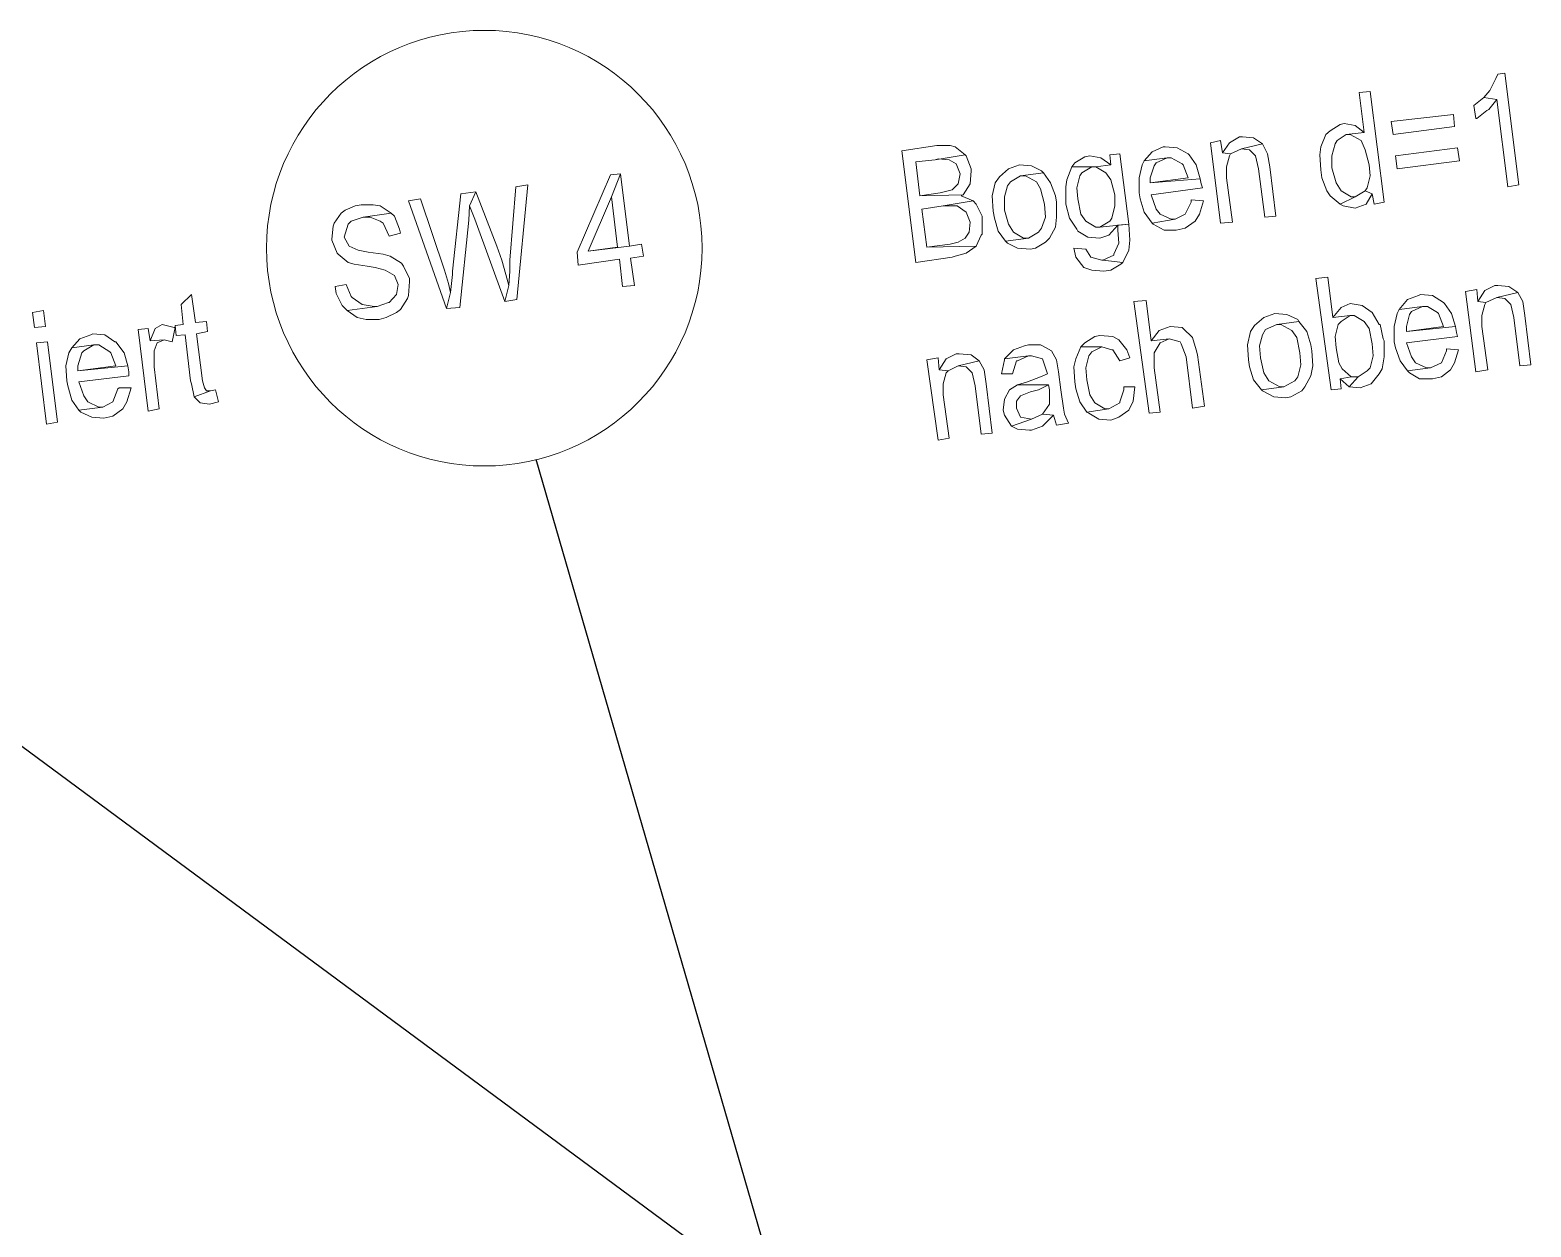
# Model space of a CAD drawing. Header units: metres. Extents: x 2713732.4 to 2713757.2, y 1226081.6 to 1226111.3.
# Drawn here: x 2713740.761 to 2713742.384, y 1226101.477 to 1226102.77 of the extents above; entities that cross this region are included whole.
import ezdxf

# ---------------------------------------------------------------- set-up
doc = ezdxf.new("R2010")
doc.units = ezdxf.units.M
doc.layers.add('einlagen_boden_erstes_og', color=7, linetype='Continuous', true_color=0x000000)

msp = doc.modelspace()

# ---------------------------------------------------------------- linework, layer by layer
at = {"layer": 'einlagen_boden_erstes_og', "color": 7, "linetype": 'Continuous', "lineweight": 25, "extrusion": (0.000477202, 0.001815, 0.999998)}
for p, q in [((2713741.5747, 1226101.3887, -0.1777), (2713741.3085, 1226102.3063, -0.1792)), ((2713740.4066, 1226102.2519, -0.1787), (2713741.5747, 1226101.3887, -0.1777))]:
    msp.add_line(p, q, dxfattribs=at)
at = {"layer": 'einlagen_boden_erstes_og', "color": 7, "lineweight": 0}
for points in [[(2713742.3555, 1226102.7236), (2713742.3479, 1226102.7225), (2713742.3457, 1226102.7181), (2713742.3392, 1226102.7051), (2713742.3327, 1226102.6975), (2713742.3468, 1226102.6953), (2713742.3587, 1226102.6008), (2713742.3707, 1226102.603)], [(2713742.2099, 1226102.704), (2713742.198, 1226102.7029), (2713742.2034, 1226102.6595), (2713742.1838, 1226102.6573), (2713742.1882, 1226102.6573), (2713742.2001, 1226102.6508), (2713742.2045, 1226102.641), (2713742.2088, 1226102.6247), (2713742.2099, 1226102.6128), (2713742.2067, 1226102.5997), (2713742.2045, 1226102.5965), (2713742.2121, 1226102.5932), (2713742.2143, 1226102.5823), (2713742.2251, 1226102.5845)], [(2713742.3327, 1226102.6975), (2713742.3218, 1226102.6888), (2713742.324, 1226102.6747), (2713742.3251, 1226102.6747), (2713742.3359, 1226102.6834), (2713742.3381, 1226102.6845), (2713742.3468, 1226102.6953)], [(2713742.3001, 1226102.679), (2713742.2327, 1226102.6714), (2713742.2349, 1226102.6573), (2713742.3012, 1226102.666)], [(2713742.1817, 1226102.6692), (2713742.1773, 1226102.6682), (2713742.1665, 1226102.6616), (2713742.1621, 1226102.6573), (2713742.1567, 1226102.6443), (2713742.1556, 1226102.6356), (2713742.1567, 1226102.6193), (2713742.1578, 1226102.6106), (2713742.1632, 1226102.5965), (2713742.1665, 1226102.591), (2713742.1773, 1226102.5823), (2713742.1936, 1226102.59), (2713742.1893, 1226102.59), (2713742.1784, 1226102.5965), (2713742.173, 1226102.6052), (2713742.1686, 1226102.6215), (2713742.1686, 1226102.6345), (2713742.1719, 1226102.6475), (2713742.1741, 1226102.6508), (2713742.1838, 1226102.6573), (2713742.2034, 1226102.6595), (2713742.1936, 1226102.6671)], [(2713741.7417, 1226102.6454), (2713741.7037, 1226102.6399), (2713741.7189, 1226102.5193), (2713741.758, 1226102.5248), (2713741.7613, 1226102.5259), (2713741.7732, 1226102.5291), (2713741.7841, 1226102.5367), (2713741.7309, 1226102.5356), (2713741.7255, 1226102.5769), (2713741.7483, 1226102.5802), (2713741.7809, 1226102.5856), (2713741.7678, 1226102.591), (2713741.77, 1226102.5921), (2713741.7233, 1226102.591), (2713741.7189, 1226102.628), (2713741.7396, 1226102.6301), (2713741.7722, 1226102.6356), (2713741.7613, 1226102.6443), (2713741.7559, 1226102.6454)], [(2713741.9883, 1226102.6443), (2713741.9861, 1226102.6443), (2713741.9742, 1226102.6388), (2713741.9655, 1226102.6291), (2713741.9905, 1226102.6323), (2713741.9948, 1226102.6323), (2713742.0068, 1226102.6258), (2713742.0079, 1226102.6247), (2713742.0133, 1226102.6106), (2713741.972, 1226102.6052), (2713742.0263, 1226102.6095), (2713742.022, 1226102.6247), (2713742.0144, 1226102.6356), (2713742.0133, 1226102.6367), (2713742.0014, 1226102.6432)], [(2713742.0481, 1226102.6508), (2713742.0372, 1226102.6486), (2713742.0481, 1226102.5617), (2713742.0611, 1226102.5628), (2713742.0546, 1226102.6106), (2713742.0546, 1226102.6225), (2713742.0578, 1226102.6345), (2713742.0589, 1226102.6367), (2713742.0502, 1226102.6377)], [(2713742.072, 1226102.6551), (2713742.0687, 1226102.6551), (2713742.0578, 1226102.6486), (2713742.0502, 1226102.6377), (2713742.0589, 1226102.6367), (2713742.0709, 1226102.6421), (2713742.0937, 1226102.6475), (2713742.0839, 1226102.654)], [(2713742.0937, 1226102.6475), (2713742.0709, 1226102.6421), (2713742.0796, 1226102.641), (2713742.0861, 1226102.6345), (2713742.0893, 1226102.6204), (2713742.0959, 1226102.5682), (2713742.1078, 1226102.5693), (2713742.1013, 1226102.6225), (2713742.0991, 1226102.6367)], [(2713741.7722, 1226102.6356), (2713741.7396, 1226102.6301), (2713741.7428, 1226102.6312), (2713741.7548, 1226102.6301), (2713741.7624, 1226102.6258), (2713741.7667, 1226102.6149), (2713741.7646, 1226102.6041), (2713741.758, 1226102.5976), (2713741.745, 1226102.5943), (2713741.7233, 1226102.591), (2713741.77, 1226102.5921), (2713741.7776, 1226102.6041), (2713741.7776, 1226102.6041), (2713741.7787, 1226102.6182), (2713741.7787, 1226102.6204), (2713741.7732, 1226102.6345)], [(2713741.9069, 1226102.6345), (2713741.9014, 1226102.6334), (2713741.8906, 1226102.6269), (2713741.8873, 1226102.6225), (2713741.909, 1226102.6225), (2713741.9134, 1226102.6225), (2713741.9297, 1226102.6247), (2713741.9188, 1226102.6323)], [(2713741.9394, 1226102.6367), (2713741.9286, 1226102.6356), (2713741.9297, 1226102.6247), (2713741.9134, 1226102.6225), (2713741.9242, 1226102.616), (2713741.9297, 1226102.6084), (2713741.934, 1226102.5921), (2713741.934, 1226102.5802), (2713741.9308, 1226102.5671), (2713741.9286, 1226102.5639), (2713741.9177, 1226102.5574), (2713741.9492, 1226102.5606)], [(2713741.9655, 1226102.6291), (2713741.9633, 1226102.6247), (2713741.9601, 1226102.6106), (2713741.9601, 1226102.5943), (2713741.9612, 1226102.5878), (2713741.9655, 1226102.5737), (2713741.9742, 1226102.5617), (2713741.9992, 1226102.5661), (2713741.9948, 1226102.5661), (2713741.9829, 1226102.5715), (2713741.9785, 1226102.5769), (2713741.9731, 1226102.5921), (2713742.0285, 1226102.5997), (2713742.0274, 1226102.6041), (2713742.0263, 1226102.6095), (2713741.972, 1226102.6052), (2713741.972, 1226102.6106), (2713741.9764, 1226102.6236), (2713741.9785, 1226102.6269), (2713741.9905, 1226102.6323)], [(2713742.3044, 1226102.6432), (2713742.2371, 1226102.6345), (2713742.2392, 1226102.6204), (2713742.3066, 1226102.6291)], [(2713741.3996, 1226102.6149), (2713741.3887, 1226102.6138), (2713741.3529, 1226102.5302), (2713741.354, 1226102.5161), (2713741.3985, 1226102.5226), (2713741.4018, 1226102.4933), (2713741.4148, 1226102.4944), (2713741.4104, 1226102.5237), (2713741.4246, 1226102.5259), (2713741.4224, 1226102.5389), (2713741.4094, 1226102.5367), (2713741.3648, 1226102.5313), (2713741.3898, 1226102.59)], [(2713741.3996, 1226102.6149), (2713741.3898, 1226102.59), (2713741.3963, 1226102.5356), (2713741.3648, 1226102.5313), (2713741.4094, 1226102.5367)], [(2713741.8308, 1226102.6247), (2713741.8189, 1226102.6204), (2713741.8091, 1226102.6117), (2713741.8047, 1226102.6052), (2713741.8015, 1226102.591), (2713741.8026, 1226102.5747), (2713741.8037, 1226102.5671), (2713741.808, 1226102.553), (2713741.8156, 1226102.5422), (2713741.8406, 1226102.5454), (2713741.8352, 1226102.5454), (2713741.8243, 1226102.5519), (2713741.8189, 1226102.5606), (2713741.8145, 1226102.5758), (2713741.8145, 1226102.59), (2713741.8178, 1226102.6019), (2713741.821, 1226102.6062), (2713741.8319, 1226102.6128), (2713741.8569, 1226102.616), (2713741.8547, 1226102.6182), (2713741.8439, 1226102.6236)], [(2713741.8569, 1226102.616), (2713741.8319, 1226102.6128), (2713741.8373, 1226102.6128), (2713741.8493, 1226102.6062), (2713741.8536, 1226102.5986), (2713741.858, 1226102.5823), (2713741.8591, 1226102.5682), (2713741.8547, 1226102.5563), (2713741.8515, 1226102.5519), (2713741.8406, 1226102.5454), (2713741.8156, 1226102.5422), (2713741.8178, 1226102.54), (2713741.8286, 1226102.5346), (2713741.8428, 1226102.5335), (2713741.8482, 1226102.5346), (2713741.8591, 1226102.5411), (2713741.8634, 1226102.5454), (2713741.8699, 1226102.5574), (2713741.871, 1226102.5682), (2713741.871, 1226102.5845), (2713741.8699, 1226102.591), (2713741.8645, 1226102.6052)], [(2713741.8873, 1226102.6225), (2713741.8819, 1226102.6084), (2713741.8808, 1226102.6008), (2713741.8808, 1226102.5856), (2713741.8808, 1226102.5823), (2713741.8851, 1226102.5671), (2713741.8927, 1226102.5552), (2713741.8938, 1226102.553), (2713741.9047, 1226102.5465), (2713741.9177, 1226102.5454), (2713741.9275, 1226102.5487), (2713741.9373, 1226102.5595), (2713741.9492, 1226102.5606), (2713741.9177, 1226102.5574), (2713741.9134, 1226102.5574), (2713741.9025, 1226102.5639), (2713741.8971, 1226102.5715), (2713741.8938, 1226102.5878), (2713741.8927, 1226102.5997), (2713741.896, 1226102.6128), (2713741.8982, 1226102.616), (2713741.909, 1226102.6225)], [(2713741.2432, 1226102.5954), (2713741.2269, 1226102.5932), (2713741.2182, 1226102.5096), (2713741.2182, 1226102.5063), (2713741.216, 1226102.4868), (2713741.2117, 1226102.4694), (2713741.2258, 1226102.4705), (2713741.2356, 1226102.565), (2713741.2366, 1226102.5802)], [(2713741.2432, 1226102.5954), (2713741.2366, 1226102.5802), (2713741.2421, 1226102.5661), (2713741.2747, 1226102.477), (2713741.279, 1226102.4944), (2713741.2758, 1226102.5063), (2713741.2714, 1226102.5215), (2713741.266, 1226102.5367)], [(2713741.2996, 1226102.603), (2713741.2866, 1226102.6008), (2713741.2801, 1226102.5215), (2713741.2801, 1226102.5096), (2713741.279, 1226102.4944), (2713741.2747, 1226102.477), (2713741.2877, 1226102.4792)], [(2713742.2045, 1226102.5965), (2713742.1936, 1226102.59), (2713742.1773, 1226102.5823), (2713742.1806, 1226102.5802), (2713742.1936, 1226102.578), (2713742.2056, 1226102.5823), (2713742.2121, 1226102.5932)], [(2713741.1193, 1226102.5813), (2713741.1128, 1226102.5802), (2713741.102, 1226102.5758), (2713741.0976, 1226102.5726), (2713741.09, 1226102.5617), (2713741.0889, 1226102.5585), (2713741.0878, 1226102.5443), (2713741.0878, 1226102.5432), (2713741.0933, 1226102.5291), (2713741.0944, 1226102.528), (2713741.1052, 1226102.5193), (2713741.1117, 1226102.5172), (2713741.1259, 1226102.515), (2713741.1345, 1226102.5139), (2713741.1454, 1226102.5107), (2713741.1552, 1226102.5052), (2713741.1595, 1226102.4955), (2713741.1574, 1226102.4846), (2713741.1497, 1226102.4759), (2713741.1487, 1226102.4759), (2713741.1367, 1226102.4716), (2713741.1041, 1226102.4672), (2713741.115, 1226102.4596), (2713741.1248, 1226102.4574), (2713741.1389, 1226102.4574), (2713741.1465, 1226102.4596), (2713741.1574, 1226102.465), (2713741.1617, 1226102.4683), (2713741.1693, 1226102.4802), (2713741.1704, 1226102.4835), (2713741.1715, 1226102.4987), (2713741.1715, 1226102.502), (2713741.165, 1226102.515), (2713741.1628, 1226102.5183), (2713741.1508, 1226102.5259), (2713741.1432, 1226102.528), (2713741.1269, 1226102.5302), (2713741.1161, 1226102.5324), (2713741.1063, 1226102.5367), (2713741.1009, 1226102.5465), (2713741.1009, 1226102.5465), (2713741.1052, 1226102.5606), (2713741.1085, 1226102.5639), (2713741.1215, 1226102.5682), (2713741.1519, 1226102.5726), (2713741.14, 1226102.5802), (2713741.1324, 1226102.5813)], [(2713741.1834, 1226102.5878), (2713741.1704, 1226102.5856), (2713741.2117, 1226102.4694), (2713741.216, 1226102.4868), (2713741.2138, 1226102.4965), (2713741.2095, 1226102.5107)], [(2713741.7809, 1226102.5856), (2713741.7483, 1226102.5802), (2713741.7515, 1226102.5802), (2713741.7635, 1226102.5802), (2713741.7732, 1226102.5737), (2713741.7776, 1226102.5628), (2713741.7765, 1226102.5519), (2713741.7722, 1226102.5454), (2713741.7646, 1226102.5411), (2713741.7559, 1226102.5389), (2713741.7309, 1226102.5356), (2713741.7841, 1226102.5367), (2713741.7895, 1226102.5487), (2713741.7906, 1226102.5498), (2713741.7906, 1226102.565), (2713741.7906, 1226102.5693), (2713741.7841, 1226102.5823)], [(2713742.0166, 1226102.5867), (2713742.0166, 1226102.5845), (2713742.01, 1226102.5715), (2713741.9992, 1226102.5661), (2713741.9742, 1226102.5617), (2713741.9753, 1226102.5606), (2713741.9872, 1226102.5541), (2713742.0003, 1226102.5541), (2713742.01, 1226102.5563), (2713742.0209, 1226102.5639), (2713742.0253, 1226102.5715), (2713742.0296, 1226102.5856)], [(2713741.1519, 1226102.5726), (2713741.1215, 1226102.5682), (2713741.1291, 1226102.5682), (2713741.14, 1226102.5639), (2713741.1432, 1226102.5617), (2713741.1497, 1226102.5476), (2713741.1617, 1226102.5508), (2713741.1606, 1226102.5552), (2713741.1552, 1226102.5693)], [(2713741.9492, 1226102.5606), (2713741.9373, 1226102.5595), (2713741.9373, 1226102.5541), (2713741.9384, 1226102.54), (2713741.9329, 1226102.528), (2713741.9329, 1226102.527), (2713741.921, 1226102.5215), (2713741.9427, 1226102.5193), (2713741.9492, 1226102.5324), (2713741.9503, 1226102.5432)], [(2713741.8895, 1226102.5346), (2713741.8916, 1226102.5248), (2713741.9003, 1226102.5139), (2713741.909, 1226102.5107), (2713741.9221, 1226102.5096), (2713741.9297, 1226102.5107), (2713741.9405, 1226102.5172), (2713741.9427, 1226102.5193), (2713741.921, 1226102.5215), (2713741.9199, 1226102.5215), (2713741.9079, 1226102.5248), (2713741.9025, 1226102.5335)], [(2713742.1643, 1226102.5031), (2713742.1513, 1226102.502), (2713742.1676, 1226102.3814), (2713742.1784, 1226102.3825), (2713742.1773, 1226102.3933), (2713742.1893, 1226102.3955), (2713742.1795, 1226102.4042), (2713742.1762, 1226102.4107), (2713742.173, 1226102.427), (2713742.1719, 1226102.439), (2713742.1752, 1226102.452), (2713742.1784, 1226102.4553), (2713742.1882, 1226102.4618), (2713742.1697, 1226102.4596)], [(2713740.9358, 1226102.4846), (2713740.9249, 1226102.4737), (2713740.9271, 1226102.452), (2713740.9184, 1226102.4509), (2713740.9195, 1226102.4401), (2713740.9292, 1226102.4411), (2713740.9347, 1226102.3912), (2713740.9358, 1226102.3879), (2713740.939, 1226102.3738), (2713740.9564, 1226102.3803), (2713740.9521, 1226102.3803), (2713740.9499, 1226102.3836), (2713740.9477, 1226102.3912), (2713740.9412, 1226102.4422), (2713740.9531, 1226102.4444), (2713740.9521, 1226102.4553), (2713740.9401, 1226102.4542)], [(2713741.103, 1226102.4955), (2713741.0911, 1226102.4933), (2713741.0922, 1226102.4857), (2713741.0987, 1226102.4726), (2713741.1041, 1226102.4672), (2713741.1367, 1226102.4716), (2713741.1335, 1226102.4716), (2713741.1204, 1226102.4737), (2713741.1204, 1226102.4737), (2713741.1096, 1226102.4813), (2713741.1085, 1226102.4824)], [(2713742.2642, 1226102.4846), (2713742.2621, 1226102.4835), (2713742.2501, 1226102.4792), (2713742.2414, 1226102.4683), (2713742.2664, 1226102.4716), (2713742.2718, 1226102.4716), (2713742.2827, 1226102.465), (2713742.2838, 1226102.4639), (2713742.2892, 1226102.4498), (2713742.249, 1226102.4444), (2713742.3022, 1226102.4498), (2713742.2979, 1226102.4639), (2713742.2903, 1226102.4748), (2713742.2892, 1226102.4759), (2713742.2773, 1226102.4835)], [(2713742.3251, 1226102.49), (2713742.3131, 1226102.4878), (2713742.324, 1226102.4009), (2713742.337, 1226102.4031), (2713742.3305, 1226102.4498), (2713742.3305, 1226102.4618), (2713742.3337, 1226102.4737), (2713742.3348, 1226102.4759), (2713742.3261, 1226102.477)], [(2713742.3479, 1226102.4944), (2713742.3446, 1226102.4944), (2713742.3337, 1226102.4889), (2713742.3261, 1226102.477), (2713742.3348, 1226102.4759), (2713742.3468, 1226102.4813), (2713742.3696, 1226102.4868), (2713742.3598, 1226102.4933)], [(2713742.3696, 1226102.4868), (2713742.3468, 1226102.4813), (2713742.3555, 1226102.4802), (2713742.362, 1226102.4737), (2713742.3652, 1226102.4596), (2713742.3718, 1226102.4075), (2713742.3837, 1226102.4086), (2713742.3772, 1226102.4618), (2713742.375, 1226102.477)], [(2713740.7761, 1226102.4672), (2713740.7641, 1226102.465), (2713740.7663, 1226102.4487), (2713740.7783, 1226102.4498)], [(2713741.9677, 1226102.4781), (2713741.9546, 1226102.477), (2713741.9709, 1226102.3564), (2713741.9829, 1226102.3575), (2713741.9764, 1226102.4053), (2713741.9764, 1226102.4064), (2713741.9764, 1226102.4216), (2713741.9829, 1226102.4324), (2713741.9927, 1226102.4368), (2713741.9731, 1226102.4346)], [(2713742.1882, 1226102.4748), (2713742.1784, 1226102.4705), (2713742.1697, 1226102.4596), (2713742.1882, 1226102.4618), (2713742.1925, 1226102.4618), (2713742.2034, 1226102.4553), (2713742.2088, 1226102.4477), (2713742.2121, 1226102.4314), (2713742.2132, 1226102.4183), (2713742.2099, 1226102.4053), (2713742.2067, 1226102.402), (2713742.1969, 1226102.3955), (2713742.1871, 1226102.3847), (2713742.1991, 1226102.3836), (2713742.1991, 1226102.3836), (2713742.211, 1226102.3879), (2713742.2197, 1226102.3988), (2713742.2229, 1226102.4042), (2713742.2251, 1226102.4172), (2713742.2251, 1226102.4346), (2713742.224, 1226102.4368), (2713742.2208, 1226102.452), (2713742.2197, 1226102.452), (2713742.2121, 1226102.465), (2713742.2012, 1226102.4726), (2713742.2012, 1226102.4726)], [(2713742.2414, 1226102.4683), (2713742.2392, 1226102.4639), (2713742.236, 1226102.4498), (2713742.236, 1226102.4335), (2713742.2371, 1226102.427), (2713742.2425, 1226102.4129), (2713742.2501, 1226102.402), (2713742.2751, 1226102.4053), (2713742.2707, 1226102.4053), (2713742.2588, 1226102.4107), (2713742.2544, 1226102.4172), (2713742.249, 1226102.4324), (2713742.3044, 1226102.439), (2713742.3033, 1226102.4433), (2713742.3022, 1226102.4498), (2713742.249, 1226102.4444), (2713742.249, 1226102.4498), (2713742.2523, 1226102.4629), (2713742.2544, 1226102.4661), (2713742.2664, 1226102.4716)], [(2713740.9043, 1226102.452), (2713740.8967, 1226102.4477), (2713740.8967, 1226102.4477), (2713740.8912, 1226102.4346), (2713740.9064, 1226102.4357), (2713740.9151, 1226102.4335), (2713740.9184, 1226102.4487), (2713740.9173, 1226102.4487)], [(2713741.9938, 1226102.4498), (2713741.9818, 1226102.4455), (2713741.9731, 1226102.4346), (2713741.9927, 1226102.4368), (2713742.0046, 1226102.4335), (2713742.0057, 1226102.4314), (2713742.0111, 1226102.4172), (2713742.0177, 1226102.3618), (2713742.0307, 1226102.364), (2713742.0231, 1226102.4194), (2713742.022, 1226102.4248), (2713742.0177, 1226102.4379), (2713742.0079, 1226102.4477), (2713742.0068, 1226102.4487)], [(2713742.1067, 1226102.4639), (2713742.0948, 1226102.4596), (2713742.085, 1226102.4509), (2713742.0807, 1226102.4444), (2713742.0774, 1226102.4303), (2713742.0785, 1226102.414), (2713742.0796, 1226102.4064), (2713742.0839, 1226102.3923), (2713742.0926, 1226102.3814), (2713742.1165, 1226102.3847), (2713742.1122, 1226102.3847), (2713742.1002, 1226102.3912), (2713742.0948, 1226102.3999), (2713742.0915, 1226102.4162), (2713742.0904, 1226102.4292), (2713742.0937, 1226102.4411), (2713742.0969, 1226102.4466), (2713742.1089, 1226102.452), (2713742.1328, 1226102.4553), (2713742.1317, 1226102.4574), (2713742.1198, 1226102.4629)], [(2713742.1328, 1226102.4553), (2713742.1089, 1226102.452), (2713742.1132, 1226102.452), (2713742.1252, 1226102.4455), (2713742.1306, 1226102.4379), (2713742.1339, 1226102.4216), (2713742.135, 1226102.4086), (2713742.1317, 1226102.3955), (2713742.1284, 1226102.3912), (2713742.1165, 1226102.3847), (2713742.0926, 1226102.3814), (2713742.0937, 1226102.3803), (2713742.1056, 1226102.3738), (2713742.1187, 1226102.3727), (2713742.1241, 1226102.3738), (2713742.136, 1226102.3803), (2713742.1393, 1226102.3847), (2713742.1458, 1226102.3966), (2713742.148, 1226102.4075), (2713742.1469, 1226102.4238), (2713742.1458, 1226102.4303), (2713742.1415, 1226102.4444)], [(2713740.7804, 1226102.4335), (2713740.7685, 1226102.4324), (2713740.7793, 1226102.3445), (2713740.7913, 1226102.3466)], [(2713740.8293, 1226102.4422), (2713740.8271, 1226102.4411), (2713740.8152, 1226102.4368), (2713740.8065, 1226102.427), (2713740.8304, 1226102.4303), (2713740.8358, 1226102.4303), (2713740.8478, 1226102.4227), (2713740.8489, 1226102.4216), (2713740.8543, 1226102.4075), (2713740.813, 1226102.402), (2713740.8673, 1226102.4075), (2713740.863, 1226102.4216), (2713740.8543, 1226102.4335), (2713740.8532, 1226102.4335), (2713740.8423, 1226102.4411)], [(2713740.8891, 1226102.4477), (2713740.8782, 1226102.4466), (2713740.8891, 1226102.3586), (2713740.901, 1226102.3608), (2713740.8956, 1226102.4064), (2713740.8956, 1226102.4086), (2713740.8956, 1226102.4238), (2713740.8988, 1226102.4324), (2713740.9064, 1226102.4357), (2713740.8912, 1226102.4346)], [(2713741.9177, 1226102.4401), (2713741.9123, 1226102.439), (2713741.9014, 1226102.4324), (2713741.8971, 1226102.4281), (2713741.9199, 1226102.4281), (2713741.9308, 1226102.4248), (2713741.9318, 1226102.4248), (2713741.9394, 1226102.4129), (2713741.9503, 1226102.4162), (2713741.947, 1226102.4248), (2713741.9384, 1226102.4357), (2713741.9318, 1226102.439)], [(2713740.8065, 1226102.427), (2713740.8032, 1226102.4216), (2713740.8, 1226102.4075), (2713740.8011, 1226102.3912), (2713740.8022, 1226102.3857), (2713740.8065, 1226102.3705), (2713740.8141, 1226102.3597), (2713740.8402, 1226102.3629), (2713740.8358, 1226102.3629), (2713740.8239, 1226102.3684), (2713740.8195, 1226102.3749), (2713740.8141, 1226102.3901), (2713740.8684, 1226102.3966), (2713740.8684, 1226102.4009), (2713740.8673, 1226102.4075), (2713740.813, 1226102.402), (2713740.813, 1226102.4075), (2713740.8174, 1226102.4216), (2713740.8195, 1226102.4238), (2713740.8304, 1226102.4303)], [(2713741.7656, 1226102.4205), (2713741.7624, 1226102.4205), (2713741.7515, 1226102.4151), (2713741.7439, 1226102.4031), (2713741.7537, 1226102.402), (2713741.7646, 1226102.4075), (2713741.7874, 1226102.4129), (2713741.7787, 1226102.4194)], [(2713741.8145, 1226102.4151), (2713741.8145, 1226102.414), (2713741.8113, 1226102.3988), (2713741.8232, 1226102.3988), (2713741.8232, 1226102.3988), (2713741.8276, 1226102.4129), (2713741.8286, 1226102.4129), (2713741.8406, 1226102.4183)], [(2713741.8406, 1226102.4303), (2713741.8362, 1226102.4292), (2713741.8243, 1226102.4248), (2713741.8243, 1226102.4248), (2713741.8145, 1226102.4151), (2713741.8406, 1226102.4183), (2713741.8439, 1226102.4183), (2713741.8558, 1226102.4151), (2713741.8601, 1226102.402), (2713741.8612, 1226102.3988), (2713741.8536, 1226102.3955), (2713741.8395, 1226102.3901), (2713741.8286, 1226102.3868), (2713741.8623, 1226102.3868), (2713741.8634, 1226102.3814), (2713741.8634, 1226102.3662), (2713741.8558, 1226102.3553), (2713741.8558, 1226102.3553), (2713741.8677, 1226102.3542), (2713741.871, 1226102.3434), (2713741.884, 1226102.3455), (2713741.8797, 1226102.3553), (2713741.8786, 1226102.3618), (2713741.8754, 1226102.3814), (2713741.8732, 1226102.4009), (2713741.871, 1226102.414), (2713741.8656, 1226102.4238), (2713741.8558, 1226102.4292), (2713741.8536, 1226102.4303)], [(2713741.8971, 1226102.4281), (2713741.8916, 1226102.4151), (2713741.8895, 1226102.4064), (2713741.8906, 1226102.3901), (2713741.8916, 1226102.3825), (2713741.896, 1226102.3684), (2713741.9036, 1226102.3575), (2713741.9275, 1226102.3608), (2713741.9231, 1226102.3608), (2713741.9123, 1226102.3673), (2713741.9069, 1226102.376), (2713741.9036, 1226102.3923), (2713741.9025, 1226102.4053), (2713741.9058, 1226102.4183), (2713741.909, 1226102.4227), (2713741.9199, 1226102.4281)], [(2713742.2925, 1226102.4259), (2713742.2925, 1226102.4238), (2713742.287, 1226102.4107), (2713742.2751, 1226102.4053), (2713742.2501, 1226102.402), (2713742.2523, 1226102.3999), (2713742.2631, 1226102.3933), (2713742.2773, 1226102.3933), (2713742.287, 1226102.3955), (2713742.2968, 1226102.4031), (2713742.3012, 1226102.4107), (2713742.3055, 1226102.4248)], [(2713741.7428, 1226102.4162), (2713741.7309, 1226102.414), (2713741.7428, 1226102.3271), (2713741.7548, 1226102.3293), (2713741.7483, 1226102.376), (2713741.7483, 1226102.3879), (2713741.7515, 1226102.3999), (2713741.7537, 1226102.402), (2713741.7439, 1226102.4031)], [(2713741.7874, 1226102.4129), (2713741.7646, 1226102.4075), (2713741.7732, 1226102.4064), (2713741.7798, 1226102.3999), (2713741.783, 1226102.3857), (2713741.7895, 1226102.3336), (2713741.8015, 1226102.3347), (2713741.795, 1226102.3879), (2713741.7928, 1226102.4031)], [(2713741.8286, 1226102.3868), (2713741.82, 1226102.3814), (2713741.8145, 1226102.3716), (2713741.8134, 1226102.3597), (2713741.8145, 1226102.3542), (2713741.8221, 1226102.3423), (2713741.8439, 1226102.3499), (2713741.8319, 1226102.3521), (2713741.8276, 1226102.3618), (2713741.8276, 1226102.3694), (2713741.8319, 1226102.3749), (2713741.8428, 1226102.3792), (2713741.8515, 1226102.3814), (2713741.8623, 1226102.3868)], [(2713741.9438, 1226102.3847), (2713741.9438, 1226102.3814), (2713741.9394, 1226102.3684), (2713741.9394, 1226102.3673), (2713741.9275, 1226102.3608), (2713741.9036, 1226102.3575), (2713741.9058, 1226102.3564), (2713741.9166, 1226102.3499), (2713741.9297, 1226102.3488), (2713741.9384, 1226102.3521), (2713741.9492, 1226102.3597), (2713741.9536, 1226102.3694), (2713741.9557, 1226102.3847)], [(2713742.1893, 1226102.3955), (2713742.1773, 1226102.3933), (2713742.1871, 1226102.3847), (2713742.1969, 1226102.3955)], [(2713740.8576, 1226102.3836), (2713740.8565, 1226102.3825), (2713740.851, 1226102.3684), (2713740.8402, 1226102.3629), (2713740.8141, 1226102.3597), (2713740.8163, 1226102.3575), (2713740.8282, 1226102.3521), (2713740.8413, 1226102.351), (2713740.851, 1226102.3532), (2713740.8619, 1226102.3608), (2713740.8662, 1226102.3684), (2713740.8706, 1226102.3836)], [(2713740.9618, 1226102.3814), (2713740.9564, 1226102.3803), (2713740.939, 1226102.3738), (2713740.9455, 1226102.3673), (2713740.9553, 1226102.3662), (2713740.9651, 1226102.3684)], [(2713741.8558, 1226102.3553), (2713741.8439, 1226102.3499), (2713741.8221, 1226102.3423), (2713741.8286, 1226102.339), (2713741.8417, 1226102.3379), (2713741.8439, 1226102.3379), (2713741.8558, 1226102.3423), (2713741.858, 1226102.3445), (2713741.8677, 1226102.3542)]]:
    msp.add_lwpolyline(points, close=True, dxfattribs=at)
at = {"layer": 'einlagen_boden_erstes_og', "color": 7, "linetype": 'Continuous', "lineweight": 13, "extrusion": (0.000477202, 0.001815, 0.999998)}
msp.add_circle((2713740.9434, 1226098.1644, 3520.5086), 0.2354, dxfattribs=at)

doc.saveas('drawing.dxf')
